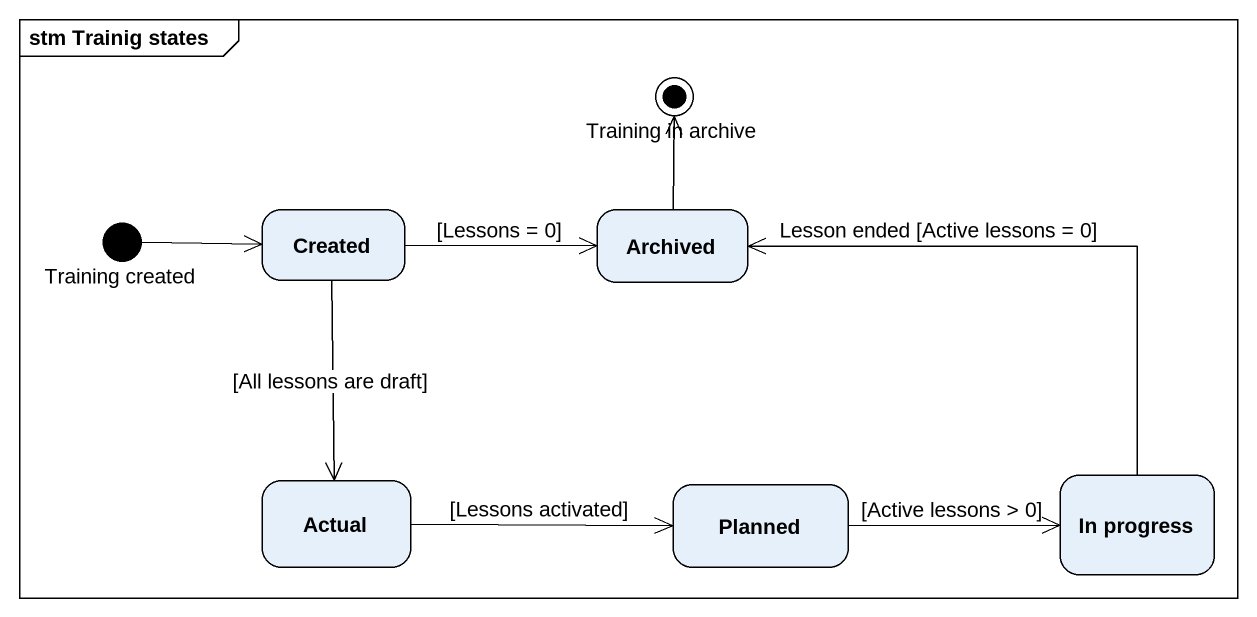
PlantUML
@startuml
mainframe stm Trainig states
hide empty description
state "Training in archive" as Training_in_archive <<end>>
state "Training created" as Training_created <<start>>
state Created
state Archived
state Actual
state Planned
state "In progress" as In_progress
Training_created -right-> Created
Created -right-> Archived : [Lessons = 0]
Created --> Actual : [All lessons are draft]
Archived -up-> Training_in_archive
Actual -right-> Planned : [Lessons activated]
Planned -right-> In_progress : [Active lessons > 0]
In_progress -up-> Archived : Lesson ended [Active lessons = 0]
@enduml
